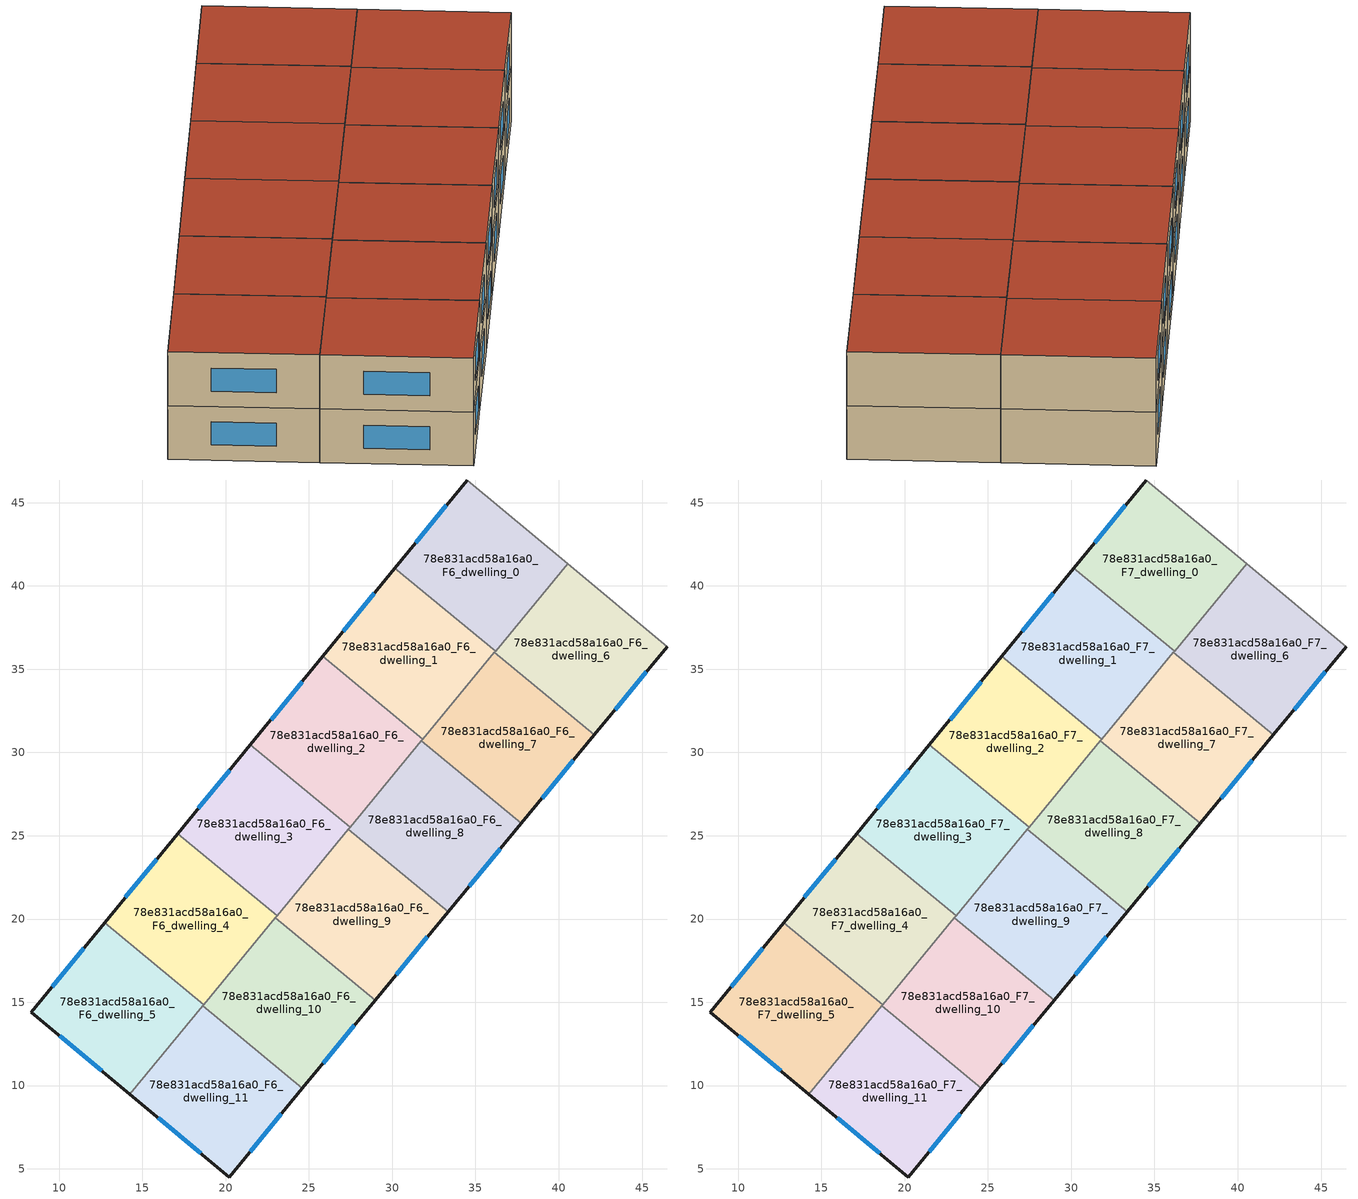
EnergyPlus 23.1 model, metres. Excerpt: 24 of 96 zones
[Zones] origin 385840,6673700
78e831acd58a16a0_F6_dwelling_0
 floor to 78e831acd58a16a0_F5_dwelling_0 (EU_floor_Construction): 40.53,41.33 36.2,36.08 30.17,41.07 34.49,46.36 z18
 wall outside (EU_wall_Construction): 34.49,46.36 30.17,41.07 z18:21
 wall adiabatic (EU_wall_Construction): 40.53,41.33 34.49,46.36 z18:21
 wall to 78e831acd58a16a0_F6_dwelling_1 (EU_wall_Construction): 30.17,41.07 36.2,36.08 z18:21
 wall to 78e831acd58a16a0_F6_dwelling_6 (EU_wall_Construction): 36.2,36.08 40.53,41.33 z18:21
 window (EU_Window_Construction): 33.26,44.85 31.4,42.58 z18.86:20.14
78e831acd58a16a0_F6_dwelling_1
 floor to 78e831acd58a16a0_F5_dwelling_1 (EU_floor_Construction): 36.2,36.08 31.85,30.81 25.83,35.78 30.17,41.07 z18
 wall outside (EU_wall_Construction): 30.17,41.07 25.83,35.78 z18:21
 wall to 78e831acd58a16a0_F6_dwelling_2 (EU_wall_Construction): 25.83,35.78 31.85,30.81 z18:21
 wall to 78e831acd58a16a0_F6_dwelling_7 (EU_wall_Construction): 31.85,30.81 36.14,36.01 z18:21
 wall to 78e831acd58a16a0_F6_dwelling_6 (EU_wall_Construction): 36.14,36.01 36.2,36.08 z18:21
 window (EU_Window_Construction): 28.93,39.56 27.07,37.29 z18.86:20.14
78e831acd58a16a0_F6_dwelling_10
 floor to 78e831acd58a16a0_F5_dwelling_10 (EU_floor_Construction): 28.99,15.14 24.6,9.83 18.61,14.78 22.99,20.09 z18
 wall outside (EU_wall_Construction): 24.6,9.83 28.99,15.14 z18:21
 wall to 78e831acd58a16a0_F6_dwelling_9 (EU_wall_Construction): 28.99,15.14 22.99,20.09 z18:21
 wall to 78e831acd58a16a0_F6_dwelling_11 (EU_wall_Construction): 18.61,14.78 24.6,9.83 z18:21
 wall to 78e831acd58a16a0_F6_dwelling_4 (EU_wall_Construction): 22.99,20.09 18.68,14.86 z18:21
 wall to 78e831acd58a16a0_F6_dwelling_5 (EU_wall_Construction): 18.68,14.86 18.61,14.78 z18:21
 window (EU_Window_Construction): 25.86,11.35 27.73,13.62 z18.86:20.14
78e831acd58a16a0_F6_dwelling_11
 floor to 78e831acd58a16a0_F5_dwelling_11 (EU_floor_Construction): 24.6,9.83 20.21,4.51 14.24,9.49 18.61,14.78 z18
 wall outside (EU_wall_Construction): 14.24,9.49 20.21,4.51 24.6,9.83 z18:21
 wall to 78e831acd58a16a0_F6_dwelling_5 (EU_wall_Construction): 18.61,14.78 14.24,9.49 z18:21
 window (EU_Window_Construction): 21.47,6.03 23.35,8.31 / 15.95,8.07 18.51,5.93 z18.86:20.14
78e831acd58a16a0_F6_dwelling_2
 floor to 78e831acd58a16a0_F5_dwelling_2 (EU_floor_Construction): 31.85,30.81 27.47,25.51 21.48,30.46 25.83,35.78 z18
 wall outside (EU_wall_Construction): 25.83,35.78 21.48,30.46 z18:21
 wall to 78e831acd58a16a0_F6_dwelling_3 (EU_wall_Construction): 21.48,30.46 27.47,25.51 z18:21
 wall to 78e831acd58a16a0_F6_dwelling_8 (EU_wall_Construction): 27.47,25.51 31.76,30.7 z18:21
 wall to 78e831acd58a16a0_F6_dwelling_7 (EU_wall_Construction): 31.76,30.7 31.85,30.81 z18:21
 window (EU_Window_Construction): 24.59,34.26 22.72,31.98 z18.86:20.14
78e831acd58a16a0_F6_dwelling_3
 floor to 78e831acd58a16a0_F5_dwelling_3 (EU_floor_Construction): 27.47,25.51 23.08,20.2 17.11,25.13 21.48,30.46 z18
 wall outside (EU_wall_Construction): 21.48,30.46 17.11,25.13 z18:21
 wall to 78e831acd58a16a0_F6_dwelling_4 (EU_wall_Construction): 17.11,25.13 23.08,20.2 z18:21
 wall to 78e831acd58a16a0_F6_dwelling_9 (EU_wall_Construction): 23.08,20.2 27.38,25.39 z18:21
 wall to 78e831acd58a16a0_F6_dwelling_8 (EU_wall_Construction): 27.38,25.39 27.47,25.51 z18:21
 window (EU_Window_Construction): 20.23,28.94 18.36,26.65 z18.86:20.14
78e831acd58a16a0_F6_dwelling_4
 floor to 78e831acd58a16a0_F5_dwelling_4 (EU_floor_Construction): 23.08,20.2 18.68,14.86 12.73,19.77 17.11,25.13 z18
 wall outside (EU_wall_Construction): 17.11,25.13 12.73,19.77 z18:21
 wall to 78e831acd58a16a0_F6_dwelling_5 (EU_wall_Construction): 12.73,19.77 18.68,14.86 z18:21
 wall to 78e831acd58a16a0_F6_dwelling_9 (EU_wall_Construction): 22.99,20.09 23.08,20.2 z18:21
 window (EU_Window_Construction): 15.86,23.6 13.98,21.3 z18.86:20.14
78e831acd58a16a0_F6_dwelling_5
 floor to 78e831acd58a16a0_F5_dwelling_5 (EU_floor_Construction): 18.68,14.86 14.24,9.49 8.34,14.41 12.73,19.77 z18
 wall outside (EU_wall_Construction): 12.73,19.77 8.34,14.41 14.24,9.49 z18:21
 window (EU_Window_Construction): 10.03,13 12.56,10.89 / 11.48,18.24 9.6,15.94 z18.86:20.14
78e831acd58a16a0_F6_dwelling_6
 floor to 78e831acd58a16a0_F5_dwelling_6 (EU_floor_Construction): 46.5,36.35 42.13,31.06 36.14,36 40.53,41.33 z18
 wall outside (EU_wall_Construction): 42.13,31.06 46.5,36.35 z18:21
 wall to 78e831acd58a16a0_F6_dwelling_7 (EU_wall_Construction): 36.14,36 42.13,31.06 z18:21
 wall adiabatic (EU_wall_Construction): 46.5,36.35 40.53,41.33 / 36.14,36 32.4,31.48 / 36.14,36.01 32.4,31.48 z18:21
 window (EU_Window_Construction): 43.38,32.57 45.25,34.84 z18.86:20.14
78e831acd58a16a0_F6_dwelling_7
 floor to 78e831acd58a16a0_F5_dwelling_7 (EU_floor_Construction): 42.13,31.06 37.75,25.75 31.76,30.7 36.14,36 z18
 wall outside (EU_wall_Construction): 37.75,25.75 42.13,31.06 z18:21
 wall to 78e831acd58a16a0_F6_dwelling_8 (EU_wall_Construction): 31.76,30.7 37.75,25.75 z18:21
 window (EU_Window_Construction): 39,27.27 40.88,29.54 z18.86:20.14
78e831acd58a16a0_F6_dwelling_8
 floor to 78e831acd58a16a0_F5_dwelling_8 (EU_floor_Construction): 37.75,25.75 33.37,20.44 27.38,25.39 31.76,30.7 z18
 wall outside (EU_wall_Construction): 33.37,20.44 37.75,25.75 z18:21
 wall to 78e831acd58a16a0_F6_dwelling_9 (EU_wall_Construction): 27.38,25.39 33.37,20.44 z18:21
 window (EU_Window_Construction): 34.62,21.96 36.5,24.23 z18.86:20.14
78e831acd58a16a0_F6_dwelling_9
 floor to 78e831acd58a16a0_F5_dwelling_9 (EU_floor_Construction): 33.37,20.44 28.99,15.14 22.99,20.09 27.38,25.39 z18
 wall outside (EU_wall_Construction): 28.99,15.14 33.37,20.44 z18:21
 window (EU_Window_Construction): 30.24,16.65 32.12,18.93 z18.86:20.14
78e831acd58a16a0_F7_dwelling_0
 floor to 78e831acd58a16a0_F6_dwelling_0 (EU_floor_Construction): 40.53,41.33 36.2,36.08 30.17,41.07 34.49,46.36 z21
 wall outside (EU_wall_Construction): 34.49,46.36 30.17,41.07 z21:24
 wall adiabatic (EU_wall_Construction): 40.53,41.33 34.49,46.36 z21:24
 wall to 78e831acd58a16a0_F7_dwelling_1 (EU_wall_Construction): 30.17,41.07 36.2,36.08 z21:24
 wall to 78e831acd58a16a0_F7_dwelling_6 (EU_wall_Construction): 36.2,36.08 40.53,41.33 z21:24
 window (EU_Window_Construction): 33.26,44.85 31.4,42.58 z21.86:23.14
 roof outside (EU_roof_Construction): 36.2,36.08 40.53,41.33 34.49,46.36 30.17,41.07 z24
78e831acd58a16a0_F7_dwelling_1
 floor to 78e831acd58a16a0_F6_dwelling_1 (EU_floor_Construction): 36.2,36.08 31.85,30.81 25.83,35.78 30.17,41.07 z21
 wall outside (EU_wall_Construction): 30.17,41.07 25.83,35.78 z21:24
 wall to 78e831acd58a16a0_F7_dwelling_2 (EU_wall_Construction): 25.83,35.78 31.85,30.81 z21:24
 wall to 78e831acd58a16a0_F7_dwelling_7 (EU_wall_Construction): 31.85,30.81 36.14,36.01 z21:24
 wall to 78e831acd58a16a0_F7_dwelling_6 (EU_wall_Construction): 36.14,36.01 36.2,36.08 z21:24
 window (EU_Window_Construction): 28.93,39.56 27.07,37.29 z21.86:23.14
 roof outside (EU_roof_Construction): 31.85,30.81 36.2,36.08 30.17,41.07 25.83,35.78 z24
78e831acd58a16a0_F7_dwelling_10
 floor to 78e831acd58a16a0_F6_dwelling_10 (EU_floor_Construction): 28.99,15.14 24.6,9.83 18.61,14.78 22.99,20.09 z21
 wall outside (EU_wall_Construction): 24.6,9.83 28.99,15.14 z21:24
 wall to 78e831acd58a16a0_F7_dwelling_9 (EU_wall_Construction): 28.99,15.14 22.99,20.09 z21:24
 wall to 78e831acd58a16a0_F7_dwelling_11 (EU_wall_Construction): 18.61,14.78 24.6,9.83 z21:24
 wall to 78e831acd58a16a0_F7_dwelling_4 (EU_wall_Construction): 22.99,20.09 18.68,14.86 z21:24
 wall to 78e831acd58a16a0_F7_dwelling_5 (EU_wall_Construction): 18.68,14.86 18.61,14.78 z21:24
 window (EU_Window_Construction): 25.86,11.35 27.73,13.62 z21.86:23.14
 roof outside (EU_roof_Construction): 24.6,9.83 28.99,15.14 22.99,20.09 18.61,14.78 z24
78e831acd58a16a0_F7_dwelling_11
 floor to 78e831acd58a16a0_F6_dwelling_11 (EU_floor_Construction): 24.6,9.83 20.21,4.51 14.24,9.49 18.61,14.78 z21
 wall outside (EU_wall_Construction): 14.24,9.49 20.21,4.51 24.6,9.83 z21:24
 wall to 78e831acd58a16a0_F7_dwelling_5 (EU_wall_Construction): 18.61,14.78 14.24,9.49 z21:24
 window (EU_Window_Construction): 21.47,6.03 23.35,8.31 / 15.95,8.07 18.51,5.93 z21.86:23.14
 roof outside (EU_roof_Construction): 20.21,4.51 24.6,9.83 18.61,14.78 14.24,9.49 z24
78e831acd58a16a0_F7_dwelling_2
 floor to 78e831acd58a16a0_F6_dwelling_2 (EU_floor_Construction): 31.85,30.81 27.47,25.51 21.48,30.46 25.83,35.78 z21
 wall outside (EU_wall_Construction): 25.83,35.78 21.48,30.46 z21:24
 wall to 78e831acd58a16a0_F7_dwelling_3 (EU_wall_Construction): 21.48,30.46 27.47,25.51 z21:24
 wall to 78e831acd58a16a0_F7_dwelling_8 (EU_wall_Construction): 27.47,25.51 31.76,30.7 z21:24
 wall to 78e831acd58a16a0_F7_dwelling_7 (EU_wall_Construction): 31.76,30.7 31.85,30.81 z21:24
 window (EU_Window_Construction): 24.59,34.26 22.72,31.98 z21.86:23.14
 roof outside (EU_roof_Construction): 27.47,25.51 31.85,30.81 25.83,35.78 21.48,30.46 z24
78e831acd58a16a0_F7_dwelling_3
 floor to 78e831acd58a16a0_F6_dwelling_3 (EU_floor_Construction): 27.47,25.51 23.08,20.2 17.11,25.13 21.48,30.46 z21
 wall outside (EU_wall_Construction): 21.48,30.46 17.11,25.13 z21:24
 wall to 78e831acd58a16a0_F7_dwelling_4 (EU_wall_Construction): 17.11,25.13 23.08,20.2 z21:24
 wall to 78e831acd58a16a0_F7_dwelling_9 (EU_wall_Construction): 23.08,20.2 27.38,25.39 z21:24
 wall to 78e831acd58a16a0_F7_dwelling_8 (EU_wall_Construction): 27.38,25.39 27.47,25.51 z21:24
 window (EU_Window_Construction): 20.23,28.94 18.36,26.65 z21.86:23.14
 roof outside (EU_roof_Construction): 23.08,20.2 27.47,25.51 21.48,30.46 17.11,25.13 z24
78e831acd58a16a0_F7_dwelling_4
 floor to 78e831acd58a16a0_F6_dwelling_4 (EU_floor_Construction): 23.08,20.2 18.68,14.86 12.73,19.77 17.11,25.13 z21
 wall outside (EU_wall_Construction): 17.11,25.13 12.73,19.77 z21:24
 wall to 78e831acd58a16a0_F7_dwelling_5 (EU_wall_Construction): 12.73,19.77 18.68,14.86 z21:24
 wall to 78e831acd58a16a0_F7_dwelling_9 (EU_wall_Construction): 22.99,20.09 23.08,20.2 z21:24
 window (EU_Window_Construction): 15.86,23.6 13.98,21.3 z21.86:23.14
 roof outside (EU_roof_Construction): 18.68,14.86 23.08,20.2 17.11,25.13 12.73,19.77 z24
78e831acd58a16a0_F7_dwelling_5
 floor to 78e831acd58a16a0_F6_dwelling_5 (EU_floor_Construction): 18.68,14.86 14.24,9.49 8.34,14.41 12.73,19.77 z21
 wall outside (EU_wall_Construction): 12.73,19.77 8.34,14.41 14.24,9.49 z21:24
 window (EU_Window_Construction): 10.03,13 12.56,10.89 / 11.48,18.24 9.6,15.94 z21.86:23.14
 roof outside (EU_roof_Construction): 14.24,9.49 18.68,14.86 12.73,19.77 8.34,14.41 z24
78e831acd58a16a0_F7_dwelling_6
 floor to 78e831acd58a16a0_F6_dwelling_6 (EU_floor_Construction): 46.5,36.35 42.13,31.06 36.14,36 40.53,41.33 z21
 wall outside (EU_wall_Construction): 42.13,31.06 46.5,36.35 z21:24
 wall to 78e831acd58a16a0_F7_dwelling_7 (EU_wall_Construction): 36.14,36 42.13,31.06 z21:24
 wall adiabatic (EU_wall_Construction): 46.5,36.35 40.53,41.33 / 36.14,36 32.4,31.48 / 36.14,36.01 32.4,31.48 z21:24
 window (EU_Window_Construction): 43.38,32.57 45.25,34.84 z21.86:23.14
 roof outside (EU_roof_Construction): 42.13,31.06 46.5,36.35 40.53,41.33 36.14,36 z24
78e831acd58a16a0_F7_dwelling_7
 floor to 78e831acd58a16a0_F6_dwelling_7 (EU_floor_Construction): 42.13,31.06 37.75,25.75 31.76,30.7 36.14,36 z21
 wall outside (EU_wall_Construction): 37.75,25.75 42.13,31.06 z21:24
 wall to 78e831acd58a16a0_F7_dwelling_8 (EU_wall_Construction): 31.76,30.7 37.75,25.75 z21:24
 window (EU_Window_Construction): 39,27.27 40.88,29.54 z21.86:23.14
 roof outside (EU_roof_Construction): 37.75,25.75 42.13,31.06 36.14,36 31.76,30.7 z24
78e831acd58a16a0_F7_dwelling_8
 floor to 78e831acd58a16a0_F6_dwelling_8 (EU_floor_Construction): 37.75,25.75 33.37,20.44 27.38,25.39 31.76,30.7 z21
 wall outside (EU_wall_Construction): 33.37,20.44 37.75,25.75 z21:24
 wall to 78e831acd58a16a0_F7_dwelling_9 (EU_wall_Construction): 27.38,25.39 33.37,20.44 z21:24
 window (EU_Window_Construction): 34.62,21.96 36.5,24.23 z21.86:23.14
 roof outside (EU_roof_Construction): 33.37,20.44 37.75,25.75 31.76,30.7 27.38,25.39 z24
78e831acd58a16a0_F7_dwelling_9
 floor to 78e831acd58a16a0_F6_dwelling_9 (EU_floor_Construction): 33.37,20.44 28.99,15.14 22.99,20.09 27.38,25.39 z21
 wall outside (EU_wall_Construction): 28.99,15.14 33.37,20.44 z21:24
 window (EU_Window_Construction): 30.24,16.65 32.12,18.93 z21.86:23.14
 roof outside (EU_roof_Construction): 28.99,15.14 33.37,20.44 27.38,25.39 22.99,20.09 z24
[Building]
EU S2 Campaign: North Axis=0; Terrain=City; Solar Distribution=FullExterior
[Site:Location]
Helsinki-Vantaa.AP: Latitude=60.317; Longitude=24.963; Time Zone=2; Elevation=54.6
[SizingPeriod:WeatherFileDays]
AnnualSizingPeriod: Begin Month=1; Begin Day of Month=1; End Month=12; End Day of Month=31; Day of Week for Start Day=Monday; Use Weather File Daylight Saving Period=No; Use Weather File Rain and Snow Indicators=No
[MATERIAL]
EU_InternalMass_Material: Roughness=MediumRough; Thickness=0.1; Conductivity=1; Density=1800; Specific Heat=900; Thermal Absorptance=0.9; Solar Absorptance=0.7; Visible Absorptance=0.7
[MATERIAL:NOMASS] Roughness=MediumRough; Thermal Absorptance=0.9; Solar Absorptance=0.7; Visible Absorptance=0.7
Name | Thermal Resistance
EU_wall_NoMass | 1.10183
EU_roof_NoMass; EU_floor_NoMass | 1.70606
[WINDOWMATERIAL:SIMPLEGLAZINGSYSTEM]
EU_Window_SimpleGlazing: UFactor=3.11035; Solar Heat Gain Coefficient=0.8; Visible Transmittance=0.8
[CONSTRUCTION]
EU_wall_Construction: EU_wall_NoMass
EU_roof_Construction: EU_roof_NoMass
EU_floor_Construction: EU_floor_NoMass
EU_Window_Construction: EU_Window_SimpleGlazing
EU_InternalMass_Construction: EU_InternalMass_Material
[ZONE] Type=1; Multiplier=1; Ceiling Height=autocalculate; Floor Area=autocalculate; Part of Total Floor Area=Yes
Name | Volume
78e831acd58a16a0_F6_dwelling_0; 78e831acd58a16a0_F7_dwelling_0 | 160.434
78e831acd58a16a0_F6_dwelling_1; 78e831acd58a16a0_F7_dwelling_1 | 160.436
78e831acd58a16a0_F6_dwelling_10; 78e831acd58a16a0_F7_dwelling_10 | 160.459
78e831acd58a16a0_F6_dwelling_11; 78e831acd58a16a0_F7_dwelling_11 | 160.45
78e831acd58a16a0_F6_dwelling_2; 78e831acd58a16a0_F7_dwelling_2 | 160.469
78e831acd58a16a0_F6_dwelling_3; 78e831acd58a16a0_F7_dwelling_3 | 160.43
78e831acd58a16a0_F6_dwelling_4; 78e831acd58a16a0_F7_dwelling_4 | 160.425
78e831acd58a16a0_F6_dwelling_5; 78e831acd58a16a0_F7_dwelling_5 | 160.438
78e831acd58a16a0_F6_dwelling_6; 78e831acd58a16a0_F7_dwelling_6 | 160.453
78e831acd58a16a0_F6_dwelling_7; 78e831acd58a16a0_F7_dwelling_7; 78e831acd58a16a0_F6_dwelling_9; 78e831acd58a16a0_F7_dwelling_9 | 160.458
78e831acd58a16a0_F6_dwelling_8; 78e831acd58a16a0_F7_dwelling_8 | 160.457
[INTERNALMASS] Construction=EU_InternalMass_Construction
Name | Zone or ZoneList | Surface Area
78e831acd58a16a0_F6_dwelling_0_EU_InternalMass | 78e831acd58a16a0_F6_dwelling_0 | 53.4784
78e831acd58a16a0_F6_dwelling_1_EU_InternalMass | 78e831acd58a16a0_F6_dwelling_1 | 53.4786
78e831acd58a16a0_F6_dwelling_2_EU_InternalMass | 78e831acd58a16a0_F6_dwelling_2 | 53.4892
78e831acd58a16a0_F6_dwelling_3_EU_InternalMass | 78e831acd58a16a0_F6_dwelling_3 | 53.4769
78e831acd58a16a0_F6_dwelling_4_EU_InternalMass | 78e831acd58a16a0_F6_dwelling_4 | 53.4747
78e831acd58a16a0_F6_dwelling_5_EU_InternalMass | 78e831acd58a16a0_F6_dwelling_5 | 53.4794
78e831acd58a16a0_F6_dwelling_6_EU_InternalMass | 78e831acd58a16a0_F6_dwelling_6 | 53.4891
78e831acd58a16a0_F6_dwelling_7_EU_InternalMass | 78e831acd58a16a0_F6_dwelling_7 | 53.4862
78e831acd58a16a0_F6_dwelling_8_EU_InternalMass | 78e831acd58a16a0_F6_dwelling_8 | 53.4854
78e831acd58a16a0_F6_dwelling_9_EU_InternalMass | 78e831acd58a16a0_F6_dwelling_9 | 53.4862
78e831acd58a16a0_F6_dwelling_10_EU_InternalMass | 78e831acd58a16a0_F6_dwelling_10 | 53.4862
78e831acd58a16a0_F6_dwelling_11_EU_InternalMass | 78e831acd58a16a0_F6_dwelling_11 | 53.4832
78e831acd58a16a0_F7_dwelling_0_EU_InternalMass | 78e831acd58a16a0_F7_dwelling_0 | 53.4784
78e831acd58a16a0_F7_dwelling_1_EU_InternalMass | 78e831acd58a16a0_F7_dwelling_1 | 53.4786
78e831acd58a16a0_F7_dwelling_2_EU_InternalMass | 78e831acd58a16a0_F7_dwelling_2 | 53.4892
78e831acd58a16a0_F7_dwelling_3_EU_InternalMass | 78e831acd58a16a0_F7_dwelling_3 | 53.4769
78e831acd58a16a0_F7_dwelling_4_EU_InternalMass | 78e831acd58a16a0_F7_dwelling_4 | 53.4747
78e831acd58a16a0_F7_dwelling_5_EU_InternalMass | 78e831acd58a16a0_F7_dwelling_5 | 53.4794
78e831acd58a16a0_F7_dwelling_6_EU_InternalMass | 78e831acd58a16a0_F7_dwelling_6 | 53.4891
78e831acd58a16a0_F7_dwelling_7_EU_InternalMass | 78e831acd58a16a0_F7_dwelling_7 | 53.4862
78e831acd58a16a0_F7_dwelling_8_EU_InternalMass | 78e831acd58a16a0_F7_dwelling_8 | 53.4854
78e831acd58a16a0_F7_dwelling_9_EU_InternalMass | 78e831acd58a16a0_F7_dwelling_9 | 53.4862
78e831acd58a16a0_F7_dwelling_10_EU_InternalMass | 78e831acd58a16a0_F7_dwelling_10 | 53.4862
78e831acd58a16a0_F7_dwelling_11_EU_InternalMass | 78e831acd58a16a0_F7_dwelling_11 | 53.4832
[OTHEREQUIPMENT] Fuel Type=Electricity; Design Level Calculation Method=Watts/Area; Power per Zone Floor Area=1; Fraction Latent=0; Fraction Radiant=0; Fraction Lost=0; Carbon Dioxide Generation Rate=0; EndUse Subcategory=EU_Step8_InternalGains
Name | Zone or ZoneList or Space or SpaceList | Schedule
EU_Step8_InternalGain_78e831acd58a16a0_F6_dwelling_0_f000 | 78e831acd58a16a0_F6_dwelling_0 | EU_Step8_GainSchedule_78e831acd58a16a0_F6_dwelling_0_f000
EU_Step8_InternalGain_78e831acd58a16a0_F6_dwelling_1_f000 | 78e831acd58a16a0_F6_dwelling_1 | EU_Step8_GainSchedule_78e831acd58a16a0_F6_dwelling_1_f000
EU_Step8_InternalGain_78e831acd58a16a0_F6_dwelling_2_f000 | 78e831acd58a16a0_F6_dwelling_2 | EU_Step8_GainSchedule_78e831acd58a16a0_F6_dwelling_2_f000
EU_Step8_InternalGain_78e831acd58a16a0_F6_dwelling_3_f000 | 78e831acd58a16a0_F6_dwelling_3 | EU_Step8_GainSchedule_78e831acd58a16a0_F6_dwelling_3_f000
EU_Step8_InternalGain_78e831acd58a16a0_F6_dwelling_4_f000 | 78e831acd58a16a0_F6_dwelling_4 | EU_Step8_GainSchedule_78e831acd58a16a0_F6_dwelling_4_f000
EU_Step8_InternalGain_78e831acd58a16a0_F6_dwelling_5_f000 | 78e831acd58a16a0_F6_dwelling_5 | EU_Step8_GainSchedule_78e831acd58a16a0_F6_dwelling_5_f000
EU_Step8_InternalGain_78e831acd58a16a0_F6_dwelling_6_f000 | 78e831acd58a16a0_F6_dwelling_6 | EU_Step8_GainSchedule_78e831acd58a16a0_F6_dwelling_6_f000
EU_Step8_InternalGain_78e831acd58a16a0_F6_dwelling_7_f000 | 78e831acd58a16a0_F6_dwelling_7 | EU_Step8_GainSchedule_78e831acd58a16a0_F6_dwelling_7_f000
EU_Step8_InternalGain_78e831acd58a16a0_F6_dwelling_8_f000 | 78e831acd58a16a0_F6_dwelling_8 | EU_Step8_GainSchedule_78e831acd58a16a0_F6_dwelling_8_f000
EU_Step8_InternalGain_78e831acd58a16a0_F6_dwelling_9_f000 | 78e831acd58a16a0_F6_dwelling_9 | EU_Step8_GainSchedule_78e831acd58a16a0_F6_dwelling_9_f000
EU_Step8_InternalGain_78e831acd58a16a0_F6_dwelling_10_f000 | 78e831acd58a16a0_F6_dwelling_10 | EU_Step8_GainSchedule_78e831acd58a16a0_F6_dwelling_10_f000
EU_Step8_InternalGain_78e831acd58a16a0_F6_dwelling_11_f000 | 78e831acd58a16a0_F6_dwelling_11 | EU_Step8_GainSchedule_78e831acd58a16a0_F6_dwelling_11_f000
EU_Step8_InternalGain_78e831acd58a16a0_F7_dwelling_0_f000 | 78e831acd58a16a0_F7_dwelling_0 | EU_Step8_GainSchedule_78e831acd58a16a0_F7_dwelling_0_f000
EU_Step8_InternalGain_78e831acd58a16a0_F7_dwelling_1_f000 | 78e831acd58a16a0_F7_dwelling_1 | EU_Step8_GainSchedule_78e831acd58a16a0_F7_dwelling_1_f000
EU_Step8_InternalGain_78e831acd58a16a0_F7_dwelling_2_f000 | 78e831acd58a16a0_F7_dwelling_2 | EU_Step8_GainSchedule_78e831acd58a16a0_F7_dwelling_2_f000
EU_Step8_InternalGain_78e831acd58a16a0_F7_dwelling_3_f000 | 78e831acd58a16a0_F7_dwelling_3 | EU_Step8_GainSchedule_78e831acd58a16a0_F7_dwelling_3_f000
EU_Step8_InternalGain_78e831acd58a16a0_F7_dwelling_4_f000 | 78e831acd58a16a0_F7_dwelling_4 | EU_Step8_GainSchedule_78e831acd58a16a0_F7_dwelling_4_f000
EU_Step8_InternalGain_78e831acd58a16a0_F7_dwelling_5_f000 | 78e831acd58a16a0_F7_dwelling_5 | EU_Step8_GainSchedule_78e831acd58a16a0_F7_dwelling_5_f000
EU_Step8_InternalGain_78e831acd58a16a0_F7_dwelling_6_f000 | 78e831acd58a16a0_F7_dwelling_6 | EU_Step8_GainSchedule_78e831acd58a16a0_F7_dwelling_6_f000
EU_Step8_InternalGain_78e831acd58a16a0_F7_dwelling_7_f000 | 78e831acd58a16a0_F7_dwelling_7 | EU_Step8_GainSchedule_78e831acd58a16a0_F7_dwelling_7_f000
EU_Step8_InternalGain_78e831acd58a16a0_F7_dwelling_8_f000 | 78e831acd58a16a0_F7_dwelling_8 | EU_Step8_GainSchedule_78e831acd58a16a0_F7_dwelling_8_f000
EU_Step8_InternalGain_78e831acd58a16a0_F7_dwelling_9_f000 | 78e831acd58a16a0_F7_dwelling_9 | EU_Step8_GainSchedule_78e831acd58a16a0_F7_dwelling_9_f000
EU_Step8_InternalGain_78e831acd58a16a0_F7_dwelling_10_f000 | 78e831acd58a16a0_F7_dwelling_10 | EU_Step8_GainSchedule_78e831acd58a16a0_F7_dwelling_10_f000
EU_Step8_InternalGain_78e831acd58a16a0_F7_dwelling_11_f000 | 78e831acd58a16a0_F7_dwelling_11 | EU_Step8_GainSchedule_78e831acd58a16a0_F7_dwelling_11_f000
[ZONEVENTILATION:DESIGNFLOWRATE] Schedule=EU_AlwaysOn; Design Flow Rate Calculation Method=AirChanges/Hour; Air Changes per Hour=0.756316; Ventilation Type=Natural; Fan Pressure Rise=0; Fan Total Efficiency=1; Constant Term Coefficient=1; Temperature Term Coefficient=0; Velocity Term Coefficient=0; Velocity Squared Term Coefficient=0; Minimum Indoor Temperature=-100; Maximum Indoor Temperature=100; Delta Temperature=-100; Minimum Outdoor Temperature=-100; Maximum Outdoor Temperature=100; Maximum Wind Speed=40
Name | Zone or ZoneList or Space or SpaceList
EU_ConstantAir_78e831acd58a16a0_F6_dwelling_0 | 78e831acd58a16a0_F6_dwelling_0
EU_ConstantAir_78e831acd58a16a0_F6_dwelling_1 | 78e831acd58a16a0_F6_dwelling_1
EU_ConstantAir_78e831acd58a16a0_F6_dwelling_2 | 78e831acd58a16a0_F6_dwelling_2
EU_ConstantAir_78e831acd58a16a0_F6_dwelling_3 | 78e831acd58a16a0_F6_dwelling_3
EU_ConstantAir_78e831acd58a16a0_F6_dwelling_4 | 78e831acd58a16a0_F6_dwelling_4
EU_ConstantAir_78e831acd58a16a0_F6_dwelling_5 | 78e831acd58a16a0_F6_dwelling_5
EU_ConstantAir_78e831acd58a16a0_F6_dwelling_6 | 78e831acd58a16a0_F6_dwelling_6
EU_ConstantAir_78e831acd58a16a0_F6_dwelling_7 | 78e831acd58a16a0_F6_dwelling_7
EU_ConstantAir_78e831acd58a16a0_F6_dwelling_8 | 78e831acd58a16a0_F6_dwelling_8
EU_ConstantAir_78e831acd58a16a0_F6_dwelling_9 | 78e831acd58a16a0_F6_dwelling_9
EU_ConstantAir_78e831acd58a16a0_F6_dwelling_10 | 78e831acd58a16a0_F6_dwelling_10
EU_ConstantAir_78e831acd58a16a0_F6_dwelling_11 | 78e831acd58a16a0_F6_dwelling_11
EU_ConstantAir_78e831acd58a16a0_F7_dwelling_0 | 78e831acd58a16a0_F7_dwelling_0
EU_ConstantAir_78e831acd58a16a0_F7_dwelling_1 | 78e831acd58a16a0_F7_dwelling_1
EU_ConstantAir_78e831acd58a16a0_F7_dwelling_2 | 78e831acd58a16a0_F7_dwelling_2
EU_ConstantAir_78e831acd58a16a0_F7_dwelling_3 | 78e831acd58a16a0_F7_dwelling_3
EU_ConstantAir_78e831acd58a16a0_F7_dwelling_4 | 78e831acd58a16a0_F7_dwelling_4
EU_ConstantAir_78e831acd58a16a0_F7_dwelling_5 | 78e831acd58a16a0_F7_dwelling_5
EU_ConstantAir_78e831acd58a16a0_F7_dwelling_6 | 78e831acd58a16a0_F7_dwelling_6
EU_ConstantAir_78e831acd58a16a0_F7_dwelling_7 | 78e831acd58a16a0_F7_dwelling_7
EU_ConstantAir_78e831acd58a16a0_F7_dwelling_8 | 78e831acd58a16a0_F7_dwelling_8
EU_ConstantAir_78e831acd58a16a0_F7_dwelling_9 | 78e831acd58a16a0_F7_dwelling_9
EU_ConstantAir_78e831acd58a16a0_F7_dwelling_10 | 78e831acd58a16a0_F7_dwelling_10
EU_ConstantAir_78e831acd58a16a0_F7_dwelling_11 | 78e831acd58a16a0_F7_dwelling_11
[HVACTEMPLATE:THERMOSTAT] Constant Heating Setpoint=20; Constant Cooling Setpoint=50
EU_HeatOnly_78e831acd58a16a0_F0_dwelling_0; EU_HeatOnly_78e831acd58a16a0_F0_dwelling_1; EU_HeatOnly_78e831acd58a16a0_F0_dwelling_2; EU_HeatOnly_78e831acd58a16a0_F0_dwelling_3; EU_HeatOnly_78e831acd58a16a0_F0_dwelling_4; EU_HeatOnly_78e831acd58a16a0_F0_dwelling_5; EU_HeatOnly_78e831acd58a16a0_F0_dwelling_6; EU_HeatOnly_78e831acd58a16a0_F0_dwelling_7; EU_HeatOnly_78e831acd58a16a0_F0_dwelling_8; EU_HeatOnly_78e831acd58a16a0_F0_dwelling_9; EU_HeatOnly_78e831acd58a16a0_F0_dwelling_10; EU_HeatOnly_78e831acd58a16a0_F0_dwelling_11; EU_HeatOnly_78e831acd58a16a0_F1_dwelling_0; EU_HeatOnly_78e831acd58a16a0_F1_dwelling_1; EU_HeatOnly_78e831acd58a16a0_F1_dwelling_2; EU_HeatOnly_78e831acd58a16a0_F1_dwelling_3; EU_HeatOnly_78e831acd58a16a0_F1_dwelling_4; EU_HeatOnly_78e831acd58a16a0_F1_dwelling_5; EU_HeatOnly_78e831acd58a16a0_F1_dwelling_6; EU_HeatOnly_78e831acd58a16a0_F1_dwelling_7; EU_HeatOnly_78e831acd58a16a0_F1_dwelling_8; EU_HeatOnly_78e831acd58a16a0_F1_dwelling_9; EU_HeatOnly_78e831acd58a16a0_F1_dwelling_10; EU_HeatOnly_78e831acd58a16a0_F1_dwelling_11; EU_HeatOnly_78e831acd58a16a0_F2_dwelling_0; EU_HeatOnly_78e831acd58a16a0_F2_dwelling_1; EU_HeatOnly_78e831acd58a16a0_F2_dwelling_2; EU_HeatOnly_78e831acd58a16a0_F2_dwelling_3; EU_HeatOnly_78e831acd58a16a0_F2_dwelling_4; EU_HeatOnly_78e831acd58a16a0_F2_dwelling_5; EU_HeatOnly_78e831acd58a16a0_F2_dwelling_6; EU_HeatOnly_78e831acd58a16a0_F2_dwelling_7; EU_HeatOnly_78e831acd58a16a0_F2_dwelling_8; EU_HeatOnly_78e831acd58a16a0_F2_dwelling_9; EU_HeatOnly_78e831acd58a16a0_F2_dwelling_10; EU_HeatOnly_78e831acd58a16a0_F2_dwelling_11; EU_HeatOnly_78e831acd58a16a0_F3_dwelling_0; EU_HeatOnly_78e831acd58a16a0_F3_dwelling_1; EU_HeatOnly_78e831acd58a16a0_F3_dwelling_2; EU_HeatOnly_78e831acd58a16a0_F3_dwelling_3; EU_HeatOnly_78e831acd58a16a0_F3_dwelling_4; EU_HeatOnly_78e831acd58a16a0_F3_dwelling_5; EU_HeatOnly_78e831acd58a16a0_F3_dwelling_6; EU_HeatOnly_78e831acd58a16a0_F3_dwelling_7; EU_HeatOnly_78e831acd58a16a0_F3_dwelling_8; EU_HeatOnly_78e831acd58a16a0_F3_dwelling_9; EU_HeatOnly_78e831acd58a16a0_F3_dwelling_10; EU_HeatOnly_78e831acd58a16a0_F3_dwelling_11; EU_HeatOnly_78e831acd58a16a0_F4_dwelling_0; EU_HeatOnly_78e831acd58a16a0_F4_dwelling_1; EU_HeatOnly_78e831acd58a16a0_F4_dwelling_2; EU_HeatOnly_78e831acd58a16a0_F4_dwelling_3; EU_HeatOnly_78e831acd58a16a0_F4_dwelling_4; EU_HeatOnly_78e831acd58a16a0_F4_dwelling_5; EU_HeatOnly_78e831acd58a16a0_F4_dwelling_6; EU_HeatOnly_78e831acd58a16a0_F4_dwelling_7; EU_HeatOnly_78e831acd58a16a0_F4_dwelling_8; EU_HeatOnly_78e831acd58a16a0_F4_dwelling_9; EU_HeatOnly_78e831acd58a16a0_F4_dwelling_10; EU_HeatOnly_78e831acd58a16a0_F4_dwelling_11; EU_HeatOnly_78e831acd58a16a0_F5_dwelling_0; EU_HeatOnly_78e831acd58a16a0_F5_dwelling_1; EU_HeatOnly_78e831acd58a16a0_F5_dwelling_2; EU_HeatOnly_78e831acd58a16a0_F5_dwelling_3; EU_HeatOnly_78e831acd58a16a0_F5_dwelling_4; EU_HeatOnly_78e831acd58a16a0_F5_dwelling_5; EU_HeatOnly_78e831acd58a16a0_F5_dwelling_6; EU_HeatOnly_78e831acd58a16a0_F5_dwelling_7; EU_HeatOnly_78e831acd58a16a0_F5_dwelling_8; EU_HeatOnly_78e831acd58a16a0_F5_dwelling_9; EU_HeatOnly_78e831acd58a16a0_F5_dwelling_10; EU_HeatOnly_78e831acd58a16a0_F5_dwelling_11; EU_HeatOnly_78e831acd58a16a0_F6_dwelling_0; EU_HeatOnly_78e831acd58a16a0_F6_dwelling_1; EU_HeatOnly_78e831acd58a16a0_F6_dwelling_2; EU_HeatOnly_78e831acd58a16a0_F6_dwelling_3; EU_HeatOnly_78e831acd58a16a0_F6_dwelling_4; EU_HeatOnly_78e831acd58a16a0_F6_dwelling_5; EU_HeatOnly_78e831acd58a16a0_F6_dwelling_6; EU_HeatOnly_78e831acd58a16a0_F6_dwelling_7; EU_HeatOnly_78e831acd58a16a0_F6_dwelling_8; EU_HeatOnly_78e831acd58a16a0_F6_dwelling_9; EU_HeatOnly_78e831acd58a16a0_F6_dwelling_10; EU_HeatOnly_78e831acd58a16a0_F6_dwelling_11; EU_HeatOnly_78e831acd58a16a0_F7_dwelling_0; EU_HeatOnly_78e831acd58a16a0_F7_dwelling_1; EU_HeatOnly_78e831acd58a16a0_F7_dwelling_2; EU_HeatOnly_78e831acd58a16a0_F7_dwelling_3; EU_HeatOnly_78e831acd58a16a0_F7_dwelling_4; EU_HeatOnly_78e831acd58a16a0_F7_dwelling_5; EU_HeatOnly_78e831acd58a16a0_F7_dwelling_6; EU_HeatOnly_78e831acd58a16a0_F7_dwelling_7; EU_HeatOnly_78e831acd58a16a0_F7_dwelling_8; EU_HeatOnly_78e831acd58a16a0_F7_dwelling_9; EU_HeatOnly_78e831acd58a16a0_F7_dwelling_10; EU_HeatOnly_78e831acd58a16a0_F7_dwelling_11
[HVACTEMPLATE:ZONE:IDEALLOADSAIRSYSTEM] System Availability Schedule=EU_AlwaysOn; Maximum Heating Supply Air Temperature=50; Minimum Cooling Supply Air Temperature=13; Maximum Heating Supply Air Humidity Ratio=0.0156; Minimum Cooling Supply Air Humidity Ratio=0.0077; Heating Limit=NoLimit; Cooling Limit=NoLimit; Heating Availability Schedule=EU_AlwaysOn; Cooling Availability Schedule=EU_CoolingOff; Dehumidification Control Type=ConstantSensibleHeatRatio; Cooling Sensible Heat Ratio=0.7; Dehumidification Setpoint=60; Humidification Control Type=None; Humidification Setpoint=30; Outdoor Air Method=None; Outdoor Air Flow Rate per Person=0.00944; Outdoor Air Flow Rate per Zone Floor Area=0; Outdoor Air Flow Rate per Zone=0; Demand Controlled Ventilation Type=None; Outdoor Air Economizer Type=NoEconomizer; Heat Recovery Type=None; Sensible Heat Recovery Effectiveness=0.7; Latent Heat Recovery Effectiveness=0.65
Name | Template Thermostat
78e831acd58a16a0_F6_dwelling_0 | EU_HeatOnly_78e831acd58a16a0_F6_dwelling_0
78e831acd58a16a0_F6_dwelling_1 | EU_HeatOnly_78e831acd58a16a0_F6_dwelling_1
78e831acd58a16a0_F6_dwelling_2 | EU_HeatOnly_78e831acd58a16a0_F6_dwelling_2
78e831acd58a16a0_F6_dwelling_3 | EU_HeatOnly_78e831acd58a16a0_F6_dwelling_3
78e831acd58a16a0_F6_dwelling_4 | EU_HeatOnly_78e831acd58a16a0_F6_dwelling_4
78e831acd58a16a0_F6_dwelling_5 | EU_HeatOnly_78e831acd58a16a0_F6_dwelling_5
78e831acd58a16a0_F6_dwelling_6 | EU_HeatOnly_78e831acd58a16a0_F6_dwelling_6
78e831acd58a16a0_F6_dwelling_7 | EU_HeatOnly_78e831acd58a16a0_F6_dwelling_7
78e831acd58a16a0_F6_dwelling_8 | EU_HeatOnly_78e831acd58a16a0_F6_dwelling_8
78e831acd58a16a0_F6_dwelling_9 | EU_HeatOnly_78e831acd58a16a0_F6_dwelling_9
78e831acd58a16a0_F6_dwelling_10 | EU_HeatOnly_78e831acd58a16a0_F6_dwelling_10
78e831acd58a16a0_F6_dwelling_11 | EU_HeatOnly_78e831acd58a16a0_F6_dwelling_11
78e831acd58a16a0_F7_dwelling_0 | EU_HeatOnly_78e831acd58a16a0_F7_dwelling_0
78e831acd58a16a0_F7_dwelling_1 | EU_HeatOnly_78e831acd58a16a0_F7_dwelling_1
78e831acd58a16a0_F7_dwelling_2 | EU_HeatOnly_78e831acd58a16a0_F7_dwelling_2
78e831acd58a16a0_F7_dwelling_3 | EU_HeatOnly_78e831acd58a16a0_F7_dwelling_3
78e831acd58a16a0_F7_dwelling_4 | EU_HeatOnly_78e831acd58a16a0_F7_dwelling_4
78e831acd58a16a0_F7_dwelling_5 | EU_HeatOnly_78e831acd58a16a0_F7_dwelling_5
78e831acd58a16a0_F7_dwelling_6 | EU_HeatOnly_78e831acd58a16a0_F7_dwelling_6
78e831acd58a16a0_F7_dwelling_7 | EU_HeatOnly_78e831acd58a16a0_F7_dwelling_7
78e831acd58a16a0_F7_dwelling_8 | EU_HeatOnly_78e831acd58a16a0_F7_dwelling_8
78e831acd58a16a0_F7_dwelling_9 | EU_HeatOnly_78e831acd58a16a0_F7_dwelling_9
78e831acd58a16a0_F7_dwelling_10 | EU_HeatOnly_78e831acd58a16a0_F7_dwelling_10
78e831acd58a16a0_F7_dwelling_11 | EU_HeatOnly_78e831acd58a16a0_F7_dwelling_11
[SIZING:ZONE] Zone Cooling Design Supply Air Temperature Input Method=SupplyAirTemperature; Zone Cooling Design Supply Air Temperature=13; Zone Heating Design Supply Air Temperature Input Method=SupplyAirTemperature; Zone Heating Design Supply Air Temperature=50; Zone Cooling Design Supply Air Humidity Ratio=0.008; Zone Heating Design Supply Air Humidity Ratio=0.008; Cooling Design Air Flow Method=DesignDay; Cooling Design Air Flow Rate=0; Cooling Minimum Air Flow per Zone Floor Area=0.000762; Cooling Minimum Air Flow=0; Cooling Minimum Air Flow Fraction=0.2; Heating Design Air Flow Method=DesignDay; Heating Design Air Flow Rate=0; Heating Maximum Air Flow per Zone Floor Area=0.002032; Heating Maximum Air Flow=0.141576; Heating Maximum Air Flow Fraction=0.3; Account for Dedicated Outdoor Air System=No; Dedicated Outdoor Air System Control Strategy=NeutralSupplyAir; Dedicated Outdoor Air Low Setpoint Temperature for Design=autosize; Dedicated Outdoor Air High Setpoint Temperature for Design=autosize; Zone Load Sizing Method=Sensible Load Only No Latent Load; Zone Latent Cooling Design Supply Air Humidity Ratio Input Method=HumidityRatioDifference; Zone Cooling Design Supply Air Humidity Ratio Difference=0.005; Zone Latent Heating Design Supply Air Humidity Ratio Input Method=HumidityRatioDifference; Zone Humidification Design Supply Air Humidity Ratio Difference=0.005
78e831acd58a16a0_F6_dwelling_0; 78e831acd58a16a0_F6_dwelling_1; 78e831acd58a16a0_F6_dwelling_2; 78e831acd58a16a0_F6_dwelling_3; 78e831acd58a16a0_F6_dwelling_4; 78e831acd58a16a0_F6_dwelling_5; 78e831acd58a16a0_F6_dwelling_6; 78e831acd58a16a0_F6_dwelling_7; 78e831acd58a16a0_F6_dwelling_8; 78e831acd58a16a0_F6_dwelling_9; 78e831acd58a16a0_F6_dwelling_10; 78e831acd58a16a0_F6_dwelling_11; 78e831acd58a16a0_F7_dwelling_0; 78e831acd58a16a0_F7_dwelling_1; 78e831acd58a16a0_F7_dwelling_2; 78e831acd58a16a0_F7_dwelling_3; 78e831acd58a16a0_F7_dwelling_4; 78e831acd58a16a0_F7_dwelling_5; 78e831acd58a16a0_F7_dwelling_6; 78e831acd58a16a0_F7_dwelling_7; 78e831acd58a16a0_F7_dwelling_8; 78e831acd58a16a0_F7_dwelling_9; 78e831acd58a16a0_F7_dwelling_10; 78e831acd58a16a0_F7_dwelling_11
[SCHEDULE:CONSTANT]
Name | Hourly Value
EU_AlwaysOn | 1
EU_CoolingOff | 0
[SCHEDULE:FILE] Column Number=1; Rows to Skip at Top=0; Number of Hours of Data=8760; Column Separator=Comma; Interpolate to Timestep=No; Minutes per Item=60; Adjust Schedule for Daylight Savings=Yes
Name | File
EU_Step8_GainSchedule_78e831acd58a16a0_F6_dwelling_0_f000 | ../../schedules/78e831acd58a16a0/78e831acd58a16a0_F6_dwelling_0_f000_gain.csv
EU_Step8_GainSchedule_78e831acd58a16a0_F6_dwelling_1_f000 | ../../schedules/78e831acd58a16a0/78e831acd58a16a0_F6_dwelling_1_f000_gain.csv
EU_Step8_GainSchedule_78e831acd58a16a0_F6_dwelling_2_f000 | ../../schedules/78e831acd58a16a0/78e831acd58a16a0_F6_dwelling_2_f000_gain.csv
EU_Step8_GainSchedule_78e831acd58a16a0_F6_dwelling_3_f000 | ../../schedules/78e831acd58a16a0/78e831acd58a16a0_F6_dwelling_3_f000_gain.csv
EU_Step8_GainSchedule_78e831acd58a16a0_F6_dwelling_4_f000 | ../../schedules/78e831acd58a16a0/78e831acd58a16a0_F6_dwelling_4_f000_gain.csv
EU_Step8_GainSchedule_78e831acd58a16a0_F6_dwelling_5_f000 | ../../schedules/78e831acd58a16a0/78e831acd58a16a0_F6_dwelling_5_f000_gain.csv
EU_Step8_GainSchedule_78e831acd58a16a0_F6_dwelling_6_f000 | ../../schedules/78e831acd58a16a0/78e831acd58a16a0_F6_dwelling_6_f000_gain.csv
EU_Step8_GainSchedule_78e831acd58a16a0_F6_dwelling_7_f000 | ../../schedules/78e831acd58a16a0/78e831acd58a16a0_F6_dwelling_7_f000_gain.csv
EU_Step8_GainSchedule_78e831acd58a16a0_F6_dwelling_8_f000 | ../../schedules/78e831acd58a16a0/78e831acd58a16a0_F6_dwelling_8_f000_gain.csv
EU_Step8_GainSchedule_78e831acd58a16a0_F6_dwelling_9_f000 | ../../schedules/78e831acd58a16a0/78e831acd58a16a0_F6_dwelling_9_f000_gain.csv
EU_Step8_GainSchedule_78e831acd58a16a0_F6_dwelling_10_f000 | ../../schedules/78e831acd58a16a0/78e831acd58a16a0_F6_dwelling_10_f000_gain.csv
EU_Step8_GainSchedule_78e831acd58a16a0_F6_dwelling_11_f000 | ../../schedules/78e831acd58a16a0/78e831acd58a16a0_F6_dwelling_11_f000_gain.csv
EU_Step8_GainSchedule_78e831acd58a16a0_F7_dwelling_0_f000 | ../../schedules/78e831acd58a16a0/78e831acd58a16a0_F7_dwelling_0_f000_gain.csv
EU_Step8_GainSchedule_78e831acd58a16a0_F7_dwelling_1_f000 | ../../schedules/78e831acd58a16a0/78e831acd58a16a0_F7_dwelling_1_f000_gain.csv
EU_Step8_GainSchedule_78e831acd58a16a0_F7_dwelling_2_f000 | ../../schedules/78e831acd58a16a0/78e831acd58a16a0_F7_dwelling_2_f000_gain.csv
EU_Step8_GainSchedule_78e831acd58a16a0_F7_dwelling_3_f000 | ../../schedules/78e831acd58a16a0/78e831acd58a16a0_F7_dwelling_3_f000_gain.csv
EU_Step8_GainSchedule_78e831acd58a16a0_F7_dwelling_4_f000 | ../../schedules/78e831acd58a16a0/78e831acd58a16a0_F7_dwelling_4_f000_gain.csv
EU_Step8_GainSchedule_78e831acd58a16a0_F7_dwelling_5_f000 | ../../schedules/78e831acd58a16a0/78e831acd58a16a0_F7_dwelling_5_f000_gain.csv
EU_Step8_GainSchedule_78e831acd58a16a0_F7_dwelling_6_f000 | ../../schedules/78e831acd58a16a0/78e831acd58a16a0_F7_dwelling_6_f000_gain.csv
EU_Step8_GainSchedule_78e831acd58a16a0_F7_dwelling_7_f000 | ../../schedules/78e831acd58a16a0/78e831acd58a16a0_F7_dwelling_7_f000_gain.csv
EU_Step8_GainSchedule_78e831acd58a16a0_F7_dwelling_8_f000 | ../../schedules/78e831acd58a16a0/78e831acd58a16a0_F7_dwelling_8_f000_gain.csv
EU_Step8_GainSchedule_78e831acd58a16a0_F7_dwelling_9_f000 | ../../schedules/78e831acd58a16a0/78e831acd58a16a0_F7_dwelling_9_f000_gain.csv
EU_Step8_GainSchedule_78e831acd58a16a0_F7_dwelling_10_f000 | ../../schedules/78e831acd58a16a0/78e831acd58a16a0_F7_dwelling_10_f000_gain.csv
EU_Step8_GainSchedule_78e831acd58a16a0_F7_dwelling_11_f000 | ../../schedules/78e831acd58a16a0/78e831acd58a16a0_F7_dwelling_11_f000_gain.csv
